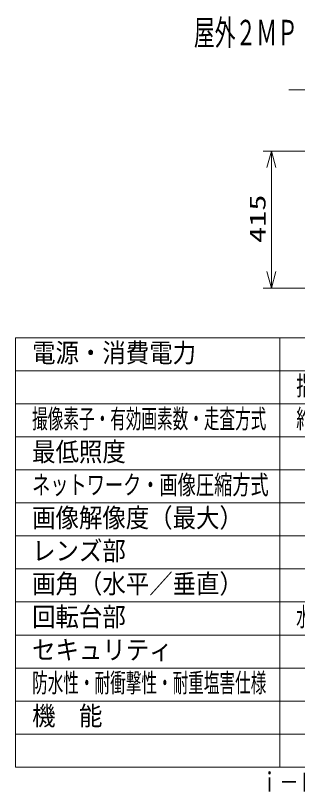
# Model space of a CAD drawing. Units: millimetres on the paper. Extents: x -63 to 65, y -59 to 59.
# Drawn here: x -62.8 to -20.1, y -59 to 59.3 of the extents above; entities that cross this region are included whole.
import ezdxf
from ezdxf.enums import TextEntityAlignment as Align

# ---------------------------------------------------------------- set-up
doc = ezdxf.new("R2010")
doc.units = ezdxf.units.MM
for name, color, linetype, lineweight in [('0-0_MOJI1', 7, 'Continuous', 9), ('0-3_SUNPO', 7, 'Continuous', 9), ('0-4_0', 7, 'Continuous', 9), ('0-5_WAKU', 4, 'Continuous', 9)]:
    doc.layers.add(name, color=color, linetype=linetype, lineweight=lineweight)
doc.layers.add('0-1_相当品', color=4, linetype='Continuous')
doc.styles.add('ＭＳ ゴシック', font='')
doc.styles.get('ＭＳ ゴシック').set_extended_font_data('MS Gothic')

# ---------------------------------------------------------------- blocks, each defined once
blk = doc.blocks.new('_Open30')
at = {"layer": '0-4_0'}
blk.add_line((0, 0), (-1, 0), dxfattribs=at)
blk.add_lwpolyline([(-1, 0.2679), (0, 0), (-1, -0.2679)], dxfattribs=at)

msp = doc.modelspace()

# ---------------------------------------------------------------- linework, layer by layer
at = {"layer": '0-3_SUNPO'}
for p, q in [((-18.888, 48.063), (-21.388, 48.063)), ((-15.801, 38.79), (-25.29, 38.79)), ((-24.04, 36.29), (-24.04, 20.54)), ((-16.005, 18.04), (-25.29, 18.04))]:
    msp.add_line(p, q, dxfattribs=at)
at = {"layer": '0-5_WAKU', "color": 3}
for p, q in [((62.227, 10.471), (-62.773, 10.471)), ((-62.773, -54.529), (-62.773, 10.471)), ((-22.773, -54.529), (-22.773, 10.471)), ((-62.773, -54.529), (62.227, -54.529))]:
    msp.add_line(p, q, dxfattribs=at)
at = {"layer": '0-5_WAKU'}
for p, q in [((62.227, 5.471), (-62.773, 5.471)), ((62.227, 0.471), (-62.773, 0.471)), ((62.227, -4.529), (-62.773, -4.529)), ((62.227, -9.529), (-62.773, -9.529)), ((-62.773, -14.529), (62.227, -14.529)), ((-62.773, -19.529), (62.227, -19.529)), ((-62.773, -24.529), (62.227, -24.529)), ((-62.773, -29.529), (62.227, -29.529)), ((-62.773, -34.529), (62.227, -34.529)), ((62.227, -39.529), (-62.773, -39.529)), ((62.227, -44.529), (-62.773, -44.529)), ((62.227, -49.529), (-62.773, -49.529))]:
    msp.add_line(p, q, dxfattribs=at)

# ---------------------------------------------------------------- block references
at = {"layer": '0-3_SUNPO', "xscale": 2.5, "yscale": 2.5}
for p, rotation in [((-24.04, 38.79), 90), ((-24.04, 18.04), 270)]:
    msp.add_blockref('_Open30', p, dxfattribs=dict(at, rotation=rotation))

# ---------------------------------------------------------------- texts
at = {"layer": '0-0_MOJI1', "style": 'ＭＳ ゴシック'}
for s, height, width, p in [('屋外２ＭＰ\u3000ＩＲＰＴＺＮＷカメラ耐塩害（耐重塩害、壁付金具付）', 3.849, 0.6, (-35.773, 53.659)), ('電源・消費電力', 2.889, 0.9, (-60.273, 5.916)), ('指定ＰｏＥ給電装置（インジェクター）約５０Ｗ', 2.889, 0.65, (-20.273, 0.916)), ('撮像素子・有効画素数・走査方式', 2.889, 0.6, (-60.273, -4.084)), ('約１／２．８型 ＣＭＯＳセンサー・約２１０万画素・プログレッシブ', 2.889, 0.65, (-20.273, -4.084)), ('最低照度', 2.889, 0.9, (-60.273, -9.084)), ('ネットワーク・画像圧縮方式', 2.886, 0.7, (-60.273, -14.084)), ('画像解像度（最大）', 2.889, 0.9, (-60.273, -19.084)), ('レンズ部', 2.889, 0.9, (-60.273, -24.084)), ('画角（水平／垂直）', 2.889, 0.9, (-60.273, -29.084)), ('回転台部', 2.889, 0.9, (-60.273, -34.084)), ('水平：３６０°エンドレス旋回／垂直：－３０°～２１０°（水平～真下～水平）', 2.889, 0.55, (-20.273, -34.084)), ('セキュリティ', 2.889, 0.9, (-60.273, -39.084)), ('防水性・耐衝撃性・耐重塩害仕様', 2.889, 0.6, (-60.273, -44.084)), ('機\u3000能', 2.889, 0.9, (-60.273, -49.084))]:
    msp.add_text(s, height=height, dxfattribs=dict(at, width=width)).set_placement(p, align=Align.BOTTOM_LEFT)
at = {"layer": '0-1_相当品', "style": 'ＭＳ ゴシック', "width": 0.75}
msp.add_text('ｉ－ＰＲＯ：ＷＶ－Ｘ６５３３ＬＮＳＵＸ＋ＷＶ－Ｑ１２２ＡＳＵＸ', height=2.886, dxfattribs=at).set_placement((-25.791, -59.12), align=Align.BOTTOM_LEFT)
at = {"layer": '0-3_SUNPO', "style": 'ＭＳ ゴシック', "width": 1.5}
msp.add_text('415', height=2.405, rotation=90, dxfattribs=at).set_placement((-24.202, 24.844), align=Align.BOTTOM_LEFT)

doc.saveas('drawing.dxf')
